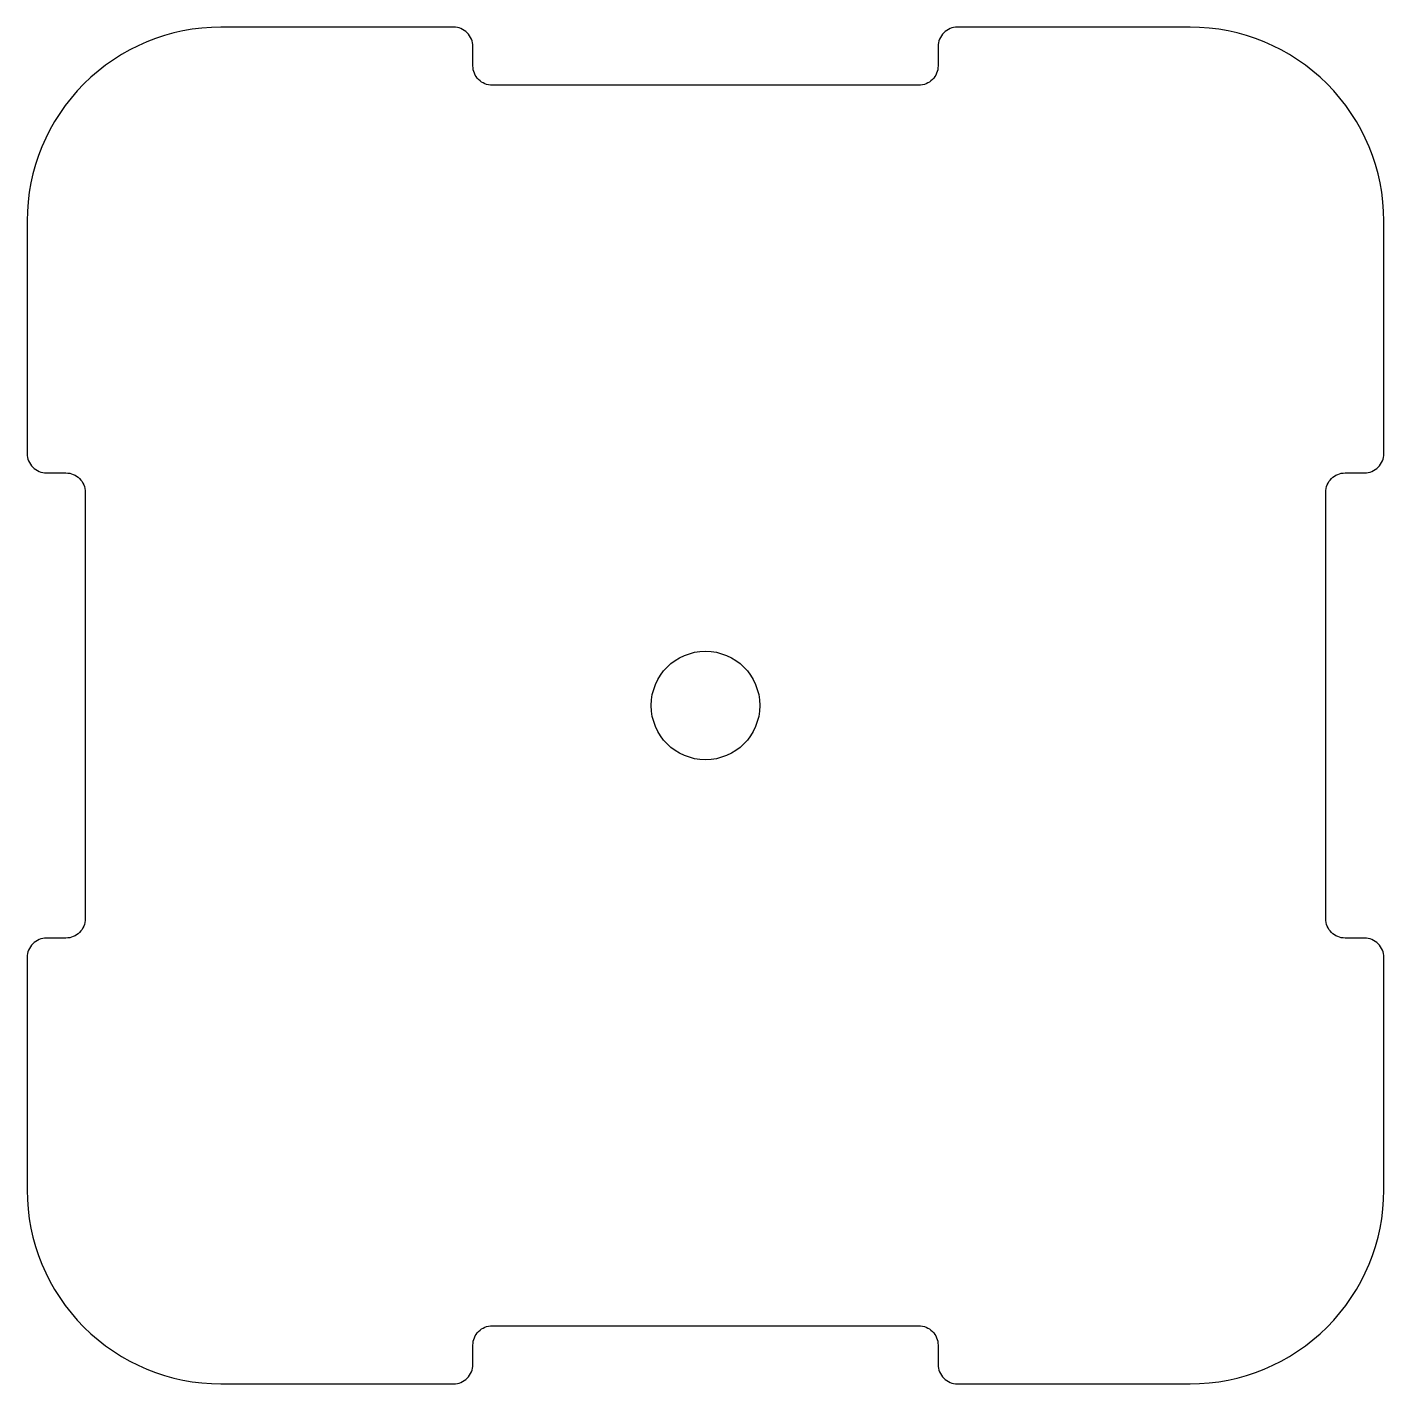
# Model space of a CAD drawing. Header units: millimetres. Extents: x -17.5 to 17.5, y -17.5 to 17.5.
import ezdxf

# ---------------------------------------------------------------- set-up
doc = ezdxf.new("R2010")
doc.units = ezdxf.units.MM

msp = doc.modelspace()

# ---------------------------------------------------------------- linework, layer by layer
msp.add_lwpolyline([(-16, 5.5), (-16, -5.5, -0.414214), (-16.5, -6), (-17, -6, 0.414214), (-17.5, -6.5), (-17.5, -12.5, 0.414214), (-12.5, -17.5), (-6.5, -17.5, 0.414214), (-6, -17), (-6, -16.5, -0.414214), (-5.5, -16), (5.5, -16, -0.414214), (6, -16.5), (6, -17, 0.414214), (6.5, -17.5), (12.5, -17.5, 0.414214), (17.5, -12.5), (17.5, -6.5, 0.414214), (17, -6), (16.5, -6, -0.414214), (16, -5.5), (16, 5.5, -0.414214), (16.5, 6), (17, 6, 0.414214), (17.5, 6.5), (17.5, 12.5, 0.414214), (12.5, 17.5), (6.5, 17.5, 0.414214), (6, 17), (6, 16.5, -0.414214), (5.5, 16), (-5.5, 16, -0.414214), (-6, 16.5), (-6, 17, 0.414214), (-6.5, 17.5), (-12.5, 17.5, 0.414214), (-17.5, 12.5), (-17.5, 6.5, 0.414214), (-17, 6), (-16.5, 6, -0.414214)], format="xyb", close=True)
msp.add_circle((0, 0), 1.4)

doc.saveas('drawing.dxf')
